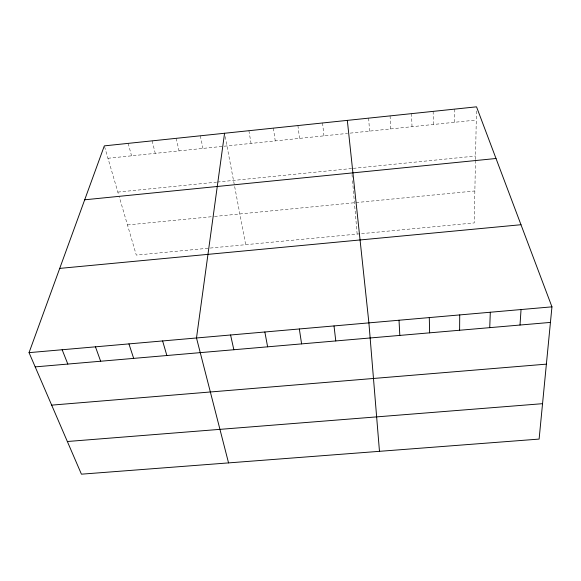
<?xml version="1.0" encoding="UTF-8"?>
<svg xmlns="http://www.w3.org/2000/svg" width="581" height="581" viewBox="0 0 581 581"><rect width="100%" height="100%" fill="white"/><g stroke="black" fill="none" stroke-linecap="round" stroke-linejoin="round"><path stroke-width="0.44" stroke-dasharray="2.9 2.18" d="M454.77 122.271L454.8 109.105M475.469 160.465L474.227 222.922L360.656 233.736M475.483 159.579L476.464 110.346M107.957 158.272L347.561 133.398M350.198 133.122L476.267 120.035M117.856 192.093L216.466 182.151M217.359 182.056L351.483 168.541L351.331 166.805M353.263 168.359L475.556 156.035M127.471 224.956L213.59 216.524M214.498 216.437L474.859 190.953M359.777 233.823L136.295 255.095L119.076 196.255M104.573 146.702L118.829 195.427M128.176 143.369L131.56 155.824M152.12 140.856L155.265 153.362M176.166 138.336L179.064 150.893M200.314 135.801L202.965 148.409M225.203 136.637L245.676 244.681M248.908 130.703L251.057 143.42M273.36 128.14L275.249 140.907M297.908 125.561L299.542 138.38M322.564 122.976L323.944 135.852M352.006 174.612L352.231 177.22M352.529 180.691L357.141 234.07M368.659 118.139L369.552 131.117M390.076 115.895L390.744 128.917M411.573 113.636L412.009 126.709M433.15 111.378L433.353 124.494"/><path stroke-width="0.87" d="M459.607 330.255L459.724 314.924M489.732 327.655L490.306 312.244M520.01 325.04L521.048 309.55M551.95 306.841L539.11 439.091L81.427 474.176L29.05 352.645L104.326 145.875L476.529 106.824L551.95 306.841L29.05 352.645M224.564 133.26L196.494 337.982L228.551 462.897M84.695 199.799L496.014 158.497M59.72 268.4L520.99 224.724M35.187 366.887L550.439 322.411M51.673 405.131L546.387 364.142M67.345 441.502L542.545 403.679M62.152 349.747L67.824 364.069M95.451 346.828L100.651 361.237M128.938 343.894L133.666 358.383M162.615 340.945L166.863 355.521M230.577 334.997L233.845 349.74M264.849 331.991L267.623 346.821M299.331 328.969L301.597 343.894M334.017 325.934L335.774 340.938M347.322 120.376L368.899 322.876L379.473 451.328M399.024 320.24L399.815 335.411M429.294 317.589L429.635 332.84"/></g></svg>
